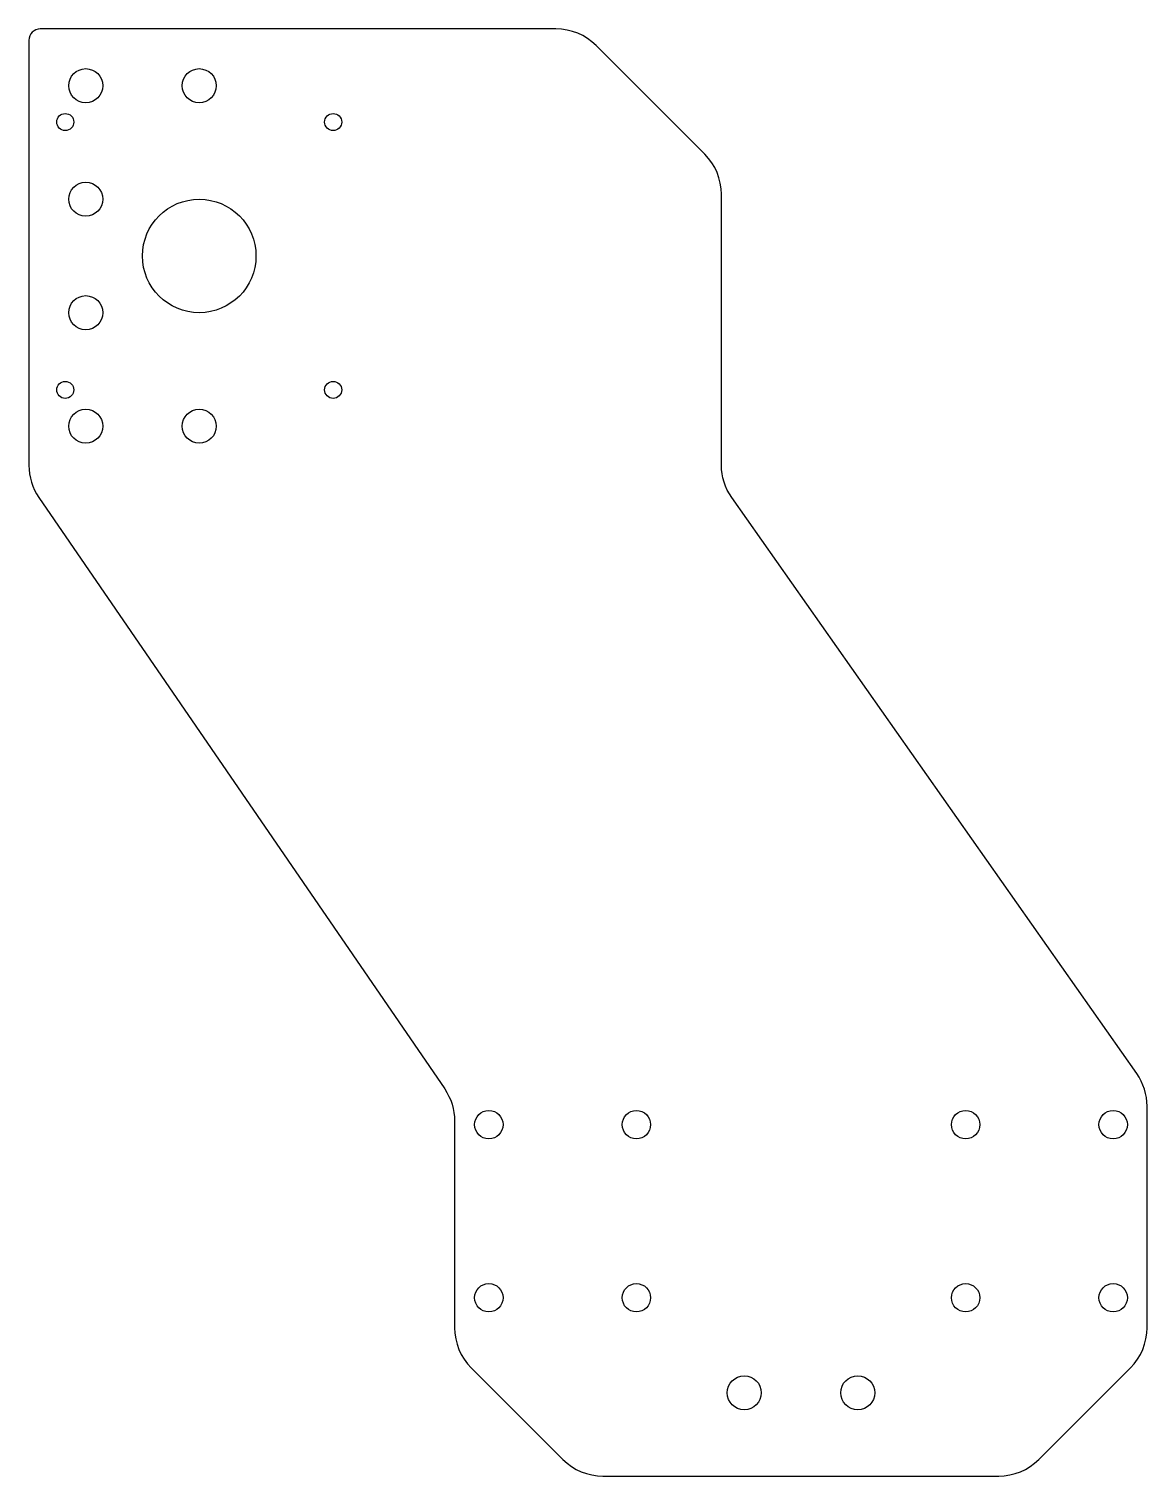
# Model space of a CAD drawing. Header units: millimetres. Extents: x 24 to 221, y -47 to 208.
import ezdxf

# ---------------------------------------------------------------- set-up
doc = ezdxf.new("R2010")
doc.units = ezdxf.units.MM
doc.layers.get('0').update_dxf_attribs({"linetype": 'CONTINUOUS'})

msp = doc.modelspace()

# ---------------------------------------------------------------- linework, layer by layer
msp.add_lwpolyline([(145.97, 131.49), (145.97, 179.19, 0.198912), (143.04, 186.26), (123.9, 205.4, 0.198912), (116.83, 208.33), (25.97, 208.33, 0.414214), (23.97, 206.33), (23.97, 131.43, 0.151446), (25.72, 125.77), (97.22, 21.54, -0.151446), (98.97, 15.89), (98.97, -20.53, 0.198912), (101.9, -27.6), (118.04, -43.74, 0.198912), (125.11, -46.67), (194.83, -46.67, 0.198912), (201.9, -43.74), (218.04, -27.6, 0.198912), (220.97, -20.53), (220.97, 18.49, 0.154399), (219.15, 24.24), (147.79, 125.74, -0.154399)], format="xyb", close=True)
for centre, radius in [((33.97, 198.33), 3), ((53.97, 198.33), 3), ((30.37, 191.93), 1.5), ((77.57, 191.93), 1.5), ((33.97, 178.33), 3), ((53.97, 168.33), 10), ((33.97, 158.33), 3), ((30.37, 144.73), 1.5), ((77.57, 144.73), 1.5), ((33.97, 138.33), 3), ((53.97, 138.33), 3), ((105, 15.25), 2.5), ((131, 15.25), 2.5), ((189, 15.25), 2.5), ((215, 15.25), 2.5), ((105, -15.25), 2.5), ((131, -15.25), 2.5), ((189, -15.25), 2.5), ((215, -15.25), 2.5), ((150, -32), 3), ((170, -32), 3)]:
    msp.add_circle(centre, radius)

doc.saveas('drawing.dxf')
